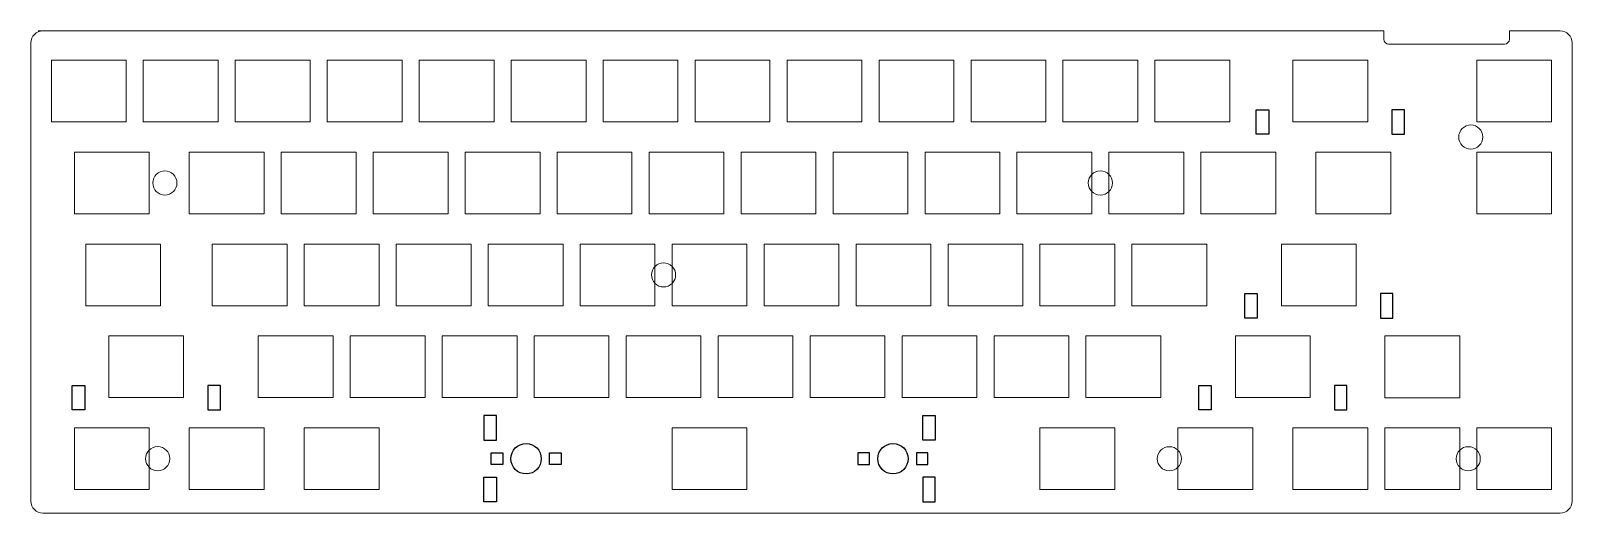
# Model space of a CAD drawing. Extents: x 26 to 345, y -126 to -26.
import ezdxf

# ---------------------------------------------------------------- set-up
doc = ezdxf.new("R2010")
doc.units = 0
doc.header["$MEASUREMENT"] = 0

msp = doc.modelspace()

# ---------------------------------------------------------------- linework, layer by layer
at = {"lineweight": 0}
for p, q in [((26.1, -28.1), (26.1, -123.1)), ((27.6, -25.6), (306.375, -25.6)), ((306.375, -27.35), (306.375, -25.6)), ((331.375, -28.35), (307.375, -28.35)), ((332.375, -27.35), (332.375, -25.6)), ((332.375, -25.6), (342.875, -25.6)), ((345.375, -28.1), (345.375, -123.1)), ((342.875, -125.6), (28.6, -125.6))]:
    msp.add_line(p, q, dxfattribs=at)
for p, q in [((279.925, -47.05), (279.925, -41.95)), ((279.925, -41.95), (282.525, -41.95)), ((282.525, -41.95), (282.525, -47.05)), ((308.025, -41.95), (308.025, -47.05)), ((310.625, -41.95), (308.025, -41.95)), ((310.625, -47.05), (310.625, -41.95)), ((282.525, -47.05), (279.925, -47.05)), ((308.025, -47.05), (310.625, -47.05)), ((277.54375, -85.15), (277.54375, -80.05)), ((277.54375, -80.05), (280.14375, -80.05)), ((280.14375, -80.05), (280.14375, -85.15)), ((305.64375, -80.05), (305.64375, -85.15)), ((308.24375, -80.05), (305.64375, -80.05)), ((308.24375, -85.15), (308.24375, -80.05)), ((280.14375, -85.15), (277.54375, -85.15)), ((305.64375, -85.15), (308.24375, -85.15)), ((34.65625, -104.2), (34.65625, -99.1)), ((34.65625, -99.1), (37.25625, -99.1)), ((37.25625, -99.1), (37.25625, -104.2)), ((62.75625, -99.1), (62.75625, -104.2)), ((65.35625, -99.1), (62.75625, -99.1)), ((65.35625, -104.2), (65.35625, -99.1)), ((268.01875, -104.2), (268.01875, -99.1)), ((268.01875, -99.1), (270.61875, -99.1)), ((270.61875, -99.1), (270.61875, -104.2)), ((296.11875, -99.1), (296.11875, -104.2)), ((298.71875, -99.1), (296.11875, -99.1)), ((298.71875, -104.2), (298.71875, -99.1)), ((37.25625, -104.2), (34.65625, -104.2)), ((62.75625, -104.2), (65.35625, -104.2)), ((122.5375, -105.36), (119.9375, -105.36)), ((119.9375, -105.36), (119.9375, -110.46)), ((122.5375, -110.46), (122.5375, -105.36)), ((210.8375, -110.46), (210.8375, -105.36)), ((210.8375, -105.36), (213.4375, -105.36)), ((213.4375, -105.36), (213.4375, -110.46)), ((270.61875, -104.2), (268.01875, -104.2)), ((296.11875, -104.2), (298.71875, -104.2)), ((119.9375, -110.46), (122.5375, -110.46)), ((213.4375, -110.46), (210.8375, -110.46)), ((121.4375, -115.51), (121.4375, -113.11)), ((121.4375, -113.11), (123.8375, -113.11)), ((123.8375, -113.11), (123.8375, -115.51)), ((133.5375, -115.51), (133.5375, -113.11)), ((133.5375, -113.11), (135.9375, -113.11)), ((135.9375, -113.11), (135.9375, -115.51)), ((197.4375, -113.11), (197.4375, -115.51)), ((199.8375, -113.11), (197.4375, -113.11)), ((199.8375, -115.51), (199.8375, -113.11)), ((209.5375, -113.11), (209.5375, -115.51)), ((211.9375, -113.11), (209.5375, -113.11)), ((211.9375, -115.51), (211.9375, -113.11)), ((123.8375, -115.51), (121.4375, -115.51)), ((135.9375, -115.51), (133.5375, -115.51)), ((197.4375, -115.51), (199.8375, -115.51)), ((209.5375, -115.51), (211.9375, -115.51)), ((119.9375, -123.26), (119.9375, -118.16)), ((119.9375, -118.16), (122.5375, -118.16)), ((122.5375, -118.16), (122.5375, -123.26)), ((210.8375, -118.16), (210.8375, -123.26)), ((213.4375, -118.16), (210.8375, -118.16)), ((213.4375, -123.26), (213.4375, -118.16)), ((122.5375, -123.26), (119.9375, -123.26)), ((210.8375, -123.26), (213.4375, -123.26))]:
    msp.add_line(p, q)
for points in [[(30.35, -44.5), (45.85, -44.5), (45.85, -31.7), (30.35, -31.7)], [(49.4, -44.5), (64.9, -44.5), (64.9, -31.7), (49.4, -31.7)], [(68.45, -44.5), (83.95, -44.5), (83.95, -31.7), (68.45, -31.7)], [(87.5, -44.5), (103, -44.5), (103, -31.7), (87.5, -31.7)], [(106.55, -44.5), (122.05, -44.5), (122.05, -31.7), (106.55, -31.7)], [(125.6, -44.5), (141.1, -44.5), (141.1, -31.7), (125.6, -31.7)], [(144.65, -44.5), (160.15, -44.5), (160.15, -31.7), (144.65, -31.7)], [(163.7, -44.5), (179.2, -44.5), (179.2, -31.7), (163.7, -31.7)], [(182.75, -44.5), (198.25, -44.5), (198.25, -31.7), (182.75, -31.7)], [(201.8, -44.5), (217.3, -44.5), (217.3, -31.7), (201.8, -31.7)], [(220.85, -44.5), (236.35, -44.5), (236.35, -31.7), (220.85, -31.7)], [(239.9, -44.5), (255.4, -44.5), (255.4, -31.7), (239.9, -31.7)], [(258.95, -44.5), (274.45, -44.5), (274.45, -31.7), (258.95, -31.7)], [(287.525, -44.5), (303.025, -44.5), (303.025, -31.7), (287.525, -31.7)], [(325.625, -44.5), (341.125, -44.5), (341.125, -31.7), (325.625, -31.7)], [(35.1125, -63.55), (50.6125, -63.55), (50.6125, -50.75), (35.1125, -50.75)], [(58.925, -63.55), (74.425, -63.55), (74.425, -50.75), (58.925, -50.75)], [(77.975, -63.55), (93.475, -63.55), (93.475, -50.75), (77.975, -50.75)], [(97.025, -63.55), (112.525, -63.55), (112.525, -50.75), (97.025, -50.75)], [(116.075, -63.55), (131.575, -63.55), (131.575, -50.75), (116.075, -50.75)], [(135.125, -63.55), (150.625, -63.55), (150.625, -50.75), (135.125, -50.75)], [(154.175, -63.55), (169.675, -63.55), (169.675, -50.75), (154.175, -50.75)], [(173.225, -63.55), (188.725, -63.55), (188.725, -50.75), (173.225, -50.75)], [(192.275, -63.55), (207.775, -63.55), (207.775, -50.75), (192.275, -50.75)], [(211.325, -63.55), (226.825, -63.55), (226.825, -50.75), (211.325, -50.75)], [(230.375, -63.55), (245.875, -63.55), (245.875, -50.75), (230.375, -50.75)], [(249.425, -63.55), (264.925, -63.55), (264.925, -50.75), (249.425, -50.75)], [(268.475, -63.55), (283.975, -63.55), (283.975, -50.75), (268.475, -50.75)], [(292.2875, -63.55), (307.7875, -63.55), (307.7875, -50.75), (292.2875, -50.75)], [(325.625, -63.55), (341.125, -63.55), (341.125, -50.75), (325.625, -50.75)], [(37.49375, -82.6), (52.99375, -82.6), (52.99375, -69.8), (37.49375, -69.8)], [(63.6875, -82.6), (79.1875, -82.6), (79.1875, -69.8), (63.6875, -69.8)], [(82.7375, -82.6), (98.2375, -82.6), (98.2375, -69.8), (82.7375, -69.8)], [(101.7875, -82.6), (117.2875, -82.6), (117.2875, -69.8), (101.7875, -69.8)], [(120.8375, -82.6), (136.3375, -82.6), (136.3375, -69.8), (120.8375, -69.8)], [(139.8875, -82.6), (155.3875, -82.6), (155.3875, -69.8), (139.8875, -69.8)], [(158.9375, -82.6), (174.4375, -82.6), (174.4375, -69.8), (158.9375, -69.8)], [(177.9875, -82.6), (193.4875, -82.6), (193.4875, -69.8), (177.9875, -69.8)], [(197.0375, -82.6), (212.5375, -82.6), (212.5375, -69.8), (197.0375, -69.8)], [(216.0875, -82.6), (231.5875, -82.6), (231.5875, -69.8), (216.0875, -69.8)], [(235.1375, -82.6), (250.6375, -82.6), (250.6375, -69.8), (235.1375, -69.8)], [(254.1875, -82.6), (269.6875, -82.6), (269.6875, -69.8), (254.1875, -69.8)], [(285.14375, -82.6), (300.64375, -82.6), (300.64375, -69.8), (285.14375, -69.8)], [(42.25625, -101.65), (57.75625, -101.65), (57.75625, -88.85), (42.25625, -88.85)], [(73.2125, -101.65), (88.7125, -101.65), (88.7125, -88.85), (73.2125, -88.85)], [(92.2625, -101.65), (107.7625, -101.65), (107.7625, -88.85), (92.2625, -88.85)], [(111.3125, -101.65), (126.8125, -101.65), (126.8125, -88.85), (111.3125, -88.85)], [(130.3625, -101.65), (145.8625, -101.65), (145.8625, -88.85), (130.3625, -88.85)], [(149.4125, -101.65), (164.9125, -101.65), (164.9125, -88.85), (149.4125, -88.85)], [(168.4625, -101.65), (183.9625, -101.65), (183.9625, -88.85), (168.4625, -88.85)], [(187.5125, -101.65), (203.0125, -101.65), (203.0125, -88.85), (187.5125, -88.85)], [(206.5625, -101.65), (222.0625, -101.65), (222.0625, -88.85), (206.5625, -88.85)], [(225.6125, -101.65), (241.1125, -101.65), (241.1125, -88.85), (225.6125, -88.85)], [(244.6625, -101.65), (260.1625, -101.65), (260.1625, -88.85), (244.6625, -88.85)], [(275.61875, -101.65), (291.11875, -101.65), (291.11875, -88.85), (275.61875, -88.85)], [(306.575, -101.66), (322.075, -101.66), (322.075, -88.86), (306.575, -88.86)], [(35.1125, -120.71), (50.6125, -120.71), (50.6125, -107.91), (35.1125, -107.91)], [(58.925, -120.71), (74.425, -120.71), (74.425, -107.91), (58.925, -107.91)], [(82.7375, -120.71), (98.2375, -120.71), (98.2375, -107.91), (82.7375, -107.91)], [(158.9375, -120.71), (174.4375, -120.71), (174.4375, -107.91), (158.9375, -107.91)], [(235.1375, -120.71), (250.6375, -120.71), (250.6375, -107.91), (235.1375, -107.91)], [(263.7125, -120.71), (279.2125, -120.71), (279.2125, -107.91), (263.7125, -107.91)], [(287.525, -120.71), (303.025, -120.71), (303.025, -107.91), (287.525, -107.91)], [(306.575, -120.71), (322.075, -120.71), (322.075, -107.91), (306.575, -107.91)], [(325.625, -120.71), (341.125, -120.71), (341.125, -107.91), (325.625, -107.91)]]:
    msp.add_lwpolyline(points, close=True, dxfattribs=at)
for centre in [(324.375, -47.625), (53.8625, -57.15), (247.65, -57.15), (157.1625, -76.2), (52.3875, -114.3), (261.9375, -114.31), (323.85, -114.31)]:
    msp.add_circle(centre, 2.5, dxfattribs=at)
for centre in [(128.6875, -114.31), (204.6875, -114.31)]:
    msp.add_circle(centre, 3.15)
for centre, radius, start, end in [((28.6, -28.1), 2.5, 90, 180), ((307.375, -27.35), 1, 180, 270), ((331.375, -27.35), 1, 270, 0), ((342.875, -28.1), 2.5, 0, 90), ((28.6, -123.1), 2.5, 180, 270), ((342.875, -123.1), 2.5, 270, 0)]:
    msp.add_arc(centre, radius, start, end, dxfattribs=at)

doc.saveas('drawing.dxf')
